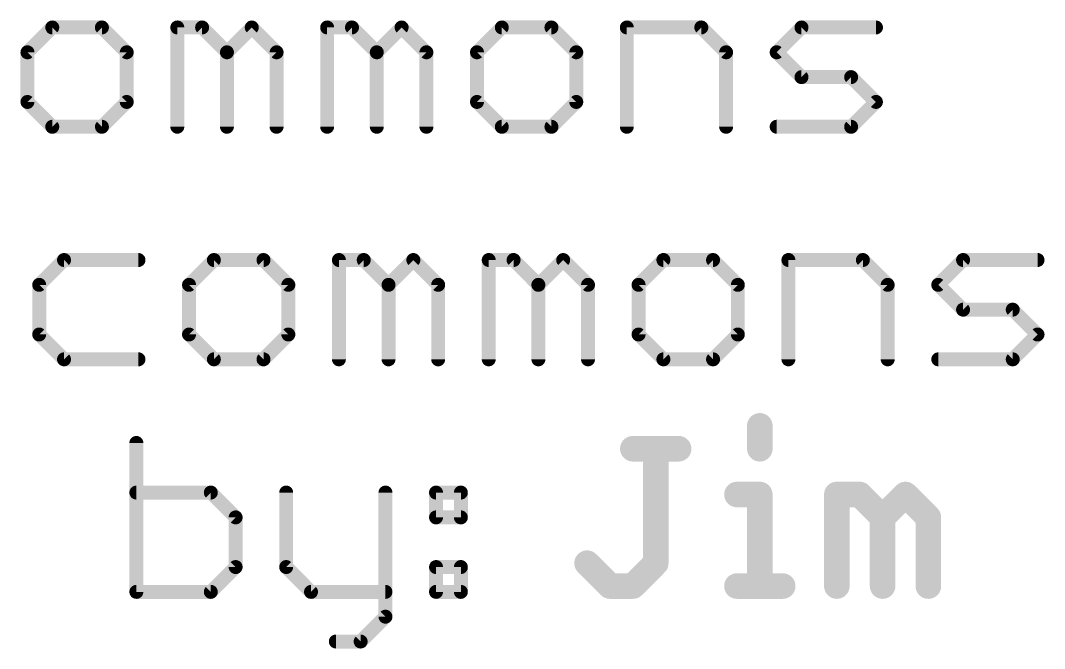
# Model space of a CAD drawing. Extents: x -33 to 74, y -20 to 37.
# Drawn here: x 11.73 to 22.92, y -19.59 to -12.73 of the extents above; entities that cross this region are included whole.
import ezdxf

# ---------------------------------------------------------------- set-up
doc = ezdxf.new("R2010")
doc.units = 0
doc.layers.add('51', color=53, linetype='CONTINUOUS')

msp = doc.modelspace()

# ---------------------------------------------------------------- linework, layer by layer
at = {"layer": '51'}
for points, const_width in [([(12.0763, -12.8091), (11.8051, -13.0803)], 0.1524), ([(12.6186, -12.8091), (12.0763, -12.8091)], 0.1524), ([(12.8898, -13.0803), (12.6186, -12.8091)], 0.1524), ([(13.4423, -13.8938), (13.4423, -12.8091)], 0.1524), ([(13.4423, -12.8091), (13.7135, -12.8091)], 0.1524), ([(13.7135, -12.8091), (13.9846, -13.0803)], 0.1524), ([(13.9846, -13.0803), (14.2558, -12.8091)], 0.1524), ([(14.2558, -12.8091), (14.527, -13.0803)], 0.1524), ([(15.0795, -13.8938), (15.0795, -12.8091)], 0.1524), ([(15.0795, -12.8091), (15.3506, -12.8091)], 0.1524), ([(15.3506, -12.8091), (15.6218, -13.0803)], 0.1524), ([(15.6218, -13.0803), (15.8929, -12.8091)], 0.1524), ([(15.8929, -12.8091), (16.1641, -13.0803)], 0.1524), ([(16.9878, -12.8091), (16.7166, -13.0803)], 0.1524), ([(17.5301, -12.8091), (16.9878, -12.8091)], 0.1524), ([(17.8013, -13.0803), (17.5301, -12.8091)], 0.1524), ([(18.3538, -13.8938), (18.3538, -12.8091)], 0.1524), ([(18.3538, -12.8091), (19.1673, -12.8091)], 0.1524), ([(19.1673, -12.8091), (19.4384, -13.0803)], 0.1524), ([(19.9909, -13.0803), (20.2621, -12.8091)], 0.1524), ([(20.2621, -12.8091), (21.0756, -12.8091)], 0.1524), ([(11.8051, -13.0803), (11.8051, -13.6226)], 0.1524), ([(12.8898, -13.6226), (12.8898, -13.0803)], 0.1524), ([(13.9846, -13.0803), (13.9846, -13.8938)], 0.1524), ([(14.527, -13.0803), (14.527, -13.8938)], 0.1524), ([(15.6218, -13.0803), (15.6218, -13.8938)], 0.1524), ([(16.1641, -13.0803), (16.1641, -13.8938)], 0.1524), ([(16.7166, -13.0803), (16.7166, -13.6226)], 0.1524), ([(17.8013, -13.6226), (17.8013, -13.0803)], 0.1524), ([(19.4384, -13.0803), (19.4384, -13.8938)], 0.1524), ([(20.2621, -13.3515), (19.9909, -13.0803)], 0.1524), ([(20.8044, -13.3515), (20.2621, -13.3515)], 0.1524), ([(21.0756, -13.6226), (20.8044, -13.3515)], 0.1524), ([(11.8051, -13.6226), (12.0763, -13.8938)], 0.1524), ([(12.6186, -13.8938), (12.8898, -13.6226)], 0.1524), ([(16.7166, -13.6226), (16.9878, -13.8938)], 0.1524), ([(17.5301, -13.8938), (17.8013, -13.6226)], 0.1524), ([(20.8044, -13.8938), (21.0756, -13.6226)], 0.1524), ([(12.0763, -13.8938), (12.6186, -13.8938)], 0.1524), ([(16.9878, -13.8938), (17.5301, -13.8938)], 0.1524), ([(19.9909, -13.8938), (20.8044, -13.8938)], 0.1524), ([(12.2047, -15.3491), (11.9335, -15.6203)], 0.1524), ([(13.0182, -15.3491), (12.2047, -15.3491)], 0.1524), ([(13.8419, -15.3491), (13.5707, -15.6203)], 0.1524), ([(14.3842, -15.3491), (13.8419, -15.3491)], 0.1524), ([(14.6554, -15.6203), (14.3842, -15.3491)], 0.1524), ([(15.2079, -16.4338), (15.2079, -15.3491)], 0.1524), ([(15.2079, -15.3491), (15.479, -15.3491)], 0.1524), ([(15.479, -15.3491), (15.7502, -15.6203)], 0.1524), ([(15.7502, -15.6203), (16.0214, -15.3491)], 0.1524), ([(16.0214, -15.3491), (16.2925, -15.6203)], 0.1524), ([(16.845, -16.4338), (16.845, -15.3491)], 0.1524), ([(16.845, -15.3491), (17.1162, -15.3491)], 0.1524), ([(17.1162, -15.3491), (17.3873, -15.6203)], 0.1524), ([(17.3873, -15.6203), (17.6585, -15.3491)], 0.1524), ([(17.6585, -15.3491), (17.9297, -15.6203)], 0.1524), ([(18.7533, -15.3491), (18.4822, -15.6203)], 0.1524), ([(19.2957, -15.3491), (18.7533, -15.3491)], 0.1524), ([(19.5668, -15.6203), (19.2957, -15.3491)], 0.1524), ([(20.1193, -16.4338), (20.1193, -15.3491)], 0.1524), ([(20.1193, -15.3491), (20.9328, -15.3491)], 0.1524), ([(20.9328, -15.3491), (21.204, -15.6203)], 0.1524), ([(21.7565, -15.6203), (22.0276, -15.3491)], 0.1524), ([(22.0276, -15.3491), (22.8411, -15.3491)], 0.1524), ([(11.9335, -15.6203), (11.9335, -16.1626)], 0.1524), ([(13.5707, -15.6203), (13.5707, -16.1626)], 0.1524), ([(14.6554, -16.1626), (14.6554, -15.6203)], 0.1524), ([(15.7502, -15.6203), (15.7502, -16.4338)], 0.1524), ([(16.2925, -15.6203), (16.2925, -16.4338)], 0.1524), ([(17.3873, -15.6203), (17.3873, -16.4338)], 0.1524), ([(17.9297, -15.6203), (17.9297, -16.4338)], 0.1524), ([(18.4822, -15.6203), (18.4822, -16.1626)], 0.1524), ([(19.5668, -16.1626), (19.5668, -15.6203)], 0.1524), ([(21.204, -15.6203), (21.204, -16.4338)], 0.1524), ([(22.0276, -15.8915), (21.7565, -15.6203)], 0.1524), ([(22.57, -15.8915), (22.0276, -15.8915)], 0.1524), ([(22.8411, -16.1626), (22.57, -15.8915)], 0.1524), ([(11.9335, -16.1626), (12.2047, -16.4338)], 0.1524), ([(13.5707, -16.1626), (13.8419, -16.4338)], 0.1524), ([(14.3842, -16.4338), (14.6554, -16.1626)], 0.1524), ([(18.4822, -16.1626), (18.7533, -16.4338)], 0.1524), ([(19.2957, -16.4338), (19.5668, -16.1626)], 0.1524), ([(22.57, -16.4338), (22.8411, -16.1626)], 0.1524), ([(12.2047, -16.4338), (13.0182, -16.4338)], 0.1524), ([(13.8419, -16.4338), (14.3842, -16.4338)], 0.1524), ([(18.7533, -16.4338), (19.2957, -16.4338)], 0.1524), ([(21.7565, -16.4338), (22.57, -16.4338)], 0.1524), ([(19.8068, -17.1604), (19.8068, -17.4104)], 0.2794), ([(12.9949, -17.3468), (12.9949, -18.9738)], 0.1524), ([(18.4197, -17.4104), (18.9196, -17.4104)], 0.2794), ([(18.6696, -18.6603), (18.6696, -17.4104)], 0.2794), ([(19.5569, -17.9104), (19.8068, -17.9104)], 0.2794), ([(19.8068, -17.9104), (19.8068, -18.9103)], 0.2794), ([(20.6483, -18.9103), (20.6483, -17.9104)], 0.2794), ([(20.6483, -17.9104), (20.8983, -17.9104)], 0.2794), ([(20.8983, -17.9104), (21.1483, -18.1604)], 0.2794), ([(21.1483, -18.1604), (21.3982, -17.9104)], 0.2794), ([(21.3982, -17.9104), (21.6482, -18.1604)], 0.2794), ([(13.8084, -17.8891), (12.9949, -17.8891)], 0.1524), ([(14.0795, -18.1603), (13.8084, -17.8891)], 0.1524), ([(14.632, -17.8891), (14.632, -18.7026)], 0.1524), ([(15.7167, -17.8891), (15.7167, -19.245)], 0.1524), ([(16.2692, -17.8891), (16.5404, -17.8891)], 0.1524), ([(16.2692, -18.1603), (16.2692, -17.8891)], 0.1524), ([(16.5404, -17.8891), (16.5404, -18.1603)], 0.1524), ([(14.0795, -18.7026), (14.0795, -18.1603)], 0.1524), ([(16.5404, -18.1603), (16.2692, -18.1603)], 0.1524), ([(21.1483, -18.1604), (21.1483, -18.9103)], 0.2794), ([(21.6482, -18.1604), (21.6482, -18.9103)], 0.2794), ([(17.9197, -18.6603), (18.1697, -18.9103)], 0.2794), ([(18.4197, -18.9103), (18.6696, -18.6603)], 0.2794), ([(13.8084, -18.9738), (14.0795, -18.7026)], 0.1524), ([(14.632, -18.7026), (14.9032, -18.9738)], 0.1524), ([(16.2692, -18.7026), (16.5404, -18.7026)], 0.1524), ([(16.2692, -18.9738), (16.2692, -18.7026)], 0.1524), ([(16.5404, -18.7026), (16.5404, -18.9738)], 0.1524), ([(18.1697, -18.9103), (18.4197, -18.9103)], 0.2794), ([(19.5569, -18.9103), (20.0568, -18.9103)], 0.2794), ([(12.9949, -18.9738), (13.8084, -18.9738)], 0.1524), ([(14.9032, -18.9738), (15.7167, -18.9738)], 0.1524), ([(16.5404, -18.9738), (16.2692, -18.9738)], 0.1524), ([(15.7167, -19.245), (15.4455, -19.5161)], 0.1524), ([(15.4455, -19.5161), (15.1744, -19.5161)], 0.1524)]:
    msp.add_lwpolyline(points, dxfattribs=dict(at, const_width=const_width))
for points, const_width in [([(12.0763, -12.771, 1), (12.0763, -12.8472)], 0.0762), ([(12.1032, -12.8361, 1), (12.0494, -12.7822)], 0.0762), ([(12.6456, -12.7822, 1), (12.5917, -12.8361)], 0.0762), ([(12.6186, -12.8472, 1), (12.6186, -12.771)], 0.0762), ([(13.4804, -12.8091, 1), (13.4042, -12.8091)], 0.0762), ([(13.4423, -12.771, 1), (13.4423, -12.8472)], 0.0762), ([(13.7404, -12.7822, 1), (13.6865, -12.8361)], 0.0762), ([(13.7135, -12.8472, 1), (13.7135, -12.771)], 0.0762), ([(14.2827, -12.7822, 1), (14.2288, -12.8361)], 0.0762), ([(14.2827, -12.8361, 1), (14.2288, -12.7822)], 0.0762), ([(15.1176, -12.8091, 1), (15.0414, -12.8091)], 0.0762), ([(15.0795, -12.771, 1), (15.0795, -12.8472)], 0.0762), ([(15.3776, -12.7822, 1), (15.3237, -12.8361)], 0.0762), ([(15.3506, -12.8472, 1), (15.3506, -12.771)], 0.0762), ([(15.9199, -12.7822, 1), (15.866, -12.8361)], 0.0762), ([(15.9199, -12.8361, 1), (15.866, -12.7822)], 0.0762), ([(16.9878, -12.771, 1), (16.9878, -12.8472)], 0.0762), ([(17.0147, -12.8361, 1), (16.9608, -12.7822)], 0.0762), ([(17.557, -12.7822, 1), (17.5032, -12.8361)], 0.0762), ([(17.5301, -12.8472, 1), (17.5301, -12.771)], 0.0762), ([(18.3919, -12.8091, 1), (18.3157, -12.8091)], 0.0762), ([(18.3538, -12.771, 1), (18.3538, -12.8472)], 0.0762), ([(19.1942, -12.7822, 1), (19.1403, -12.8361)], 0.0762), ([(19.1673, -12.8472, 1), (19.1673, -12.771)], 0.0762), ([(20.2621, -12.771, 1), (20.2621, -12.8472)], 0.0762), ([(20.289, -12.8361, 1), (20.2351, -12.7822)], 0.0762), ([(21.0756, -12.8472, 1), (21.0756, -12.771)], 0.0762), ([(11.8432, -13.0803, 1), (11.767, -13.0803)], 0.0762), ([(11.7782, -13.0534, 1), (11.8321, -13.1072)], 0.0762), ([(12.9279, -13.0803, 1), (12.8517, -13.0803)], 0.0762), ([(12.8629, -13.1072, 1), (12.9167, -13.0534)], 0.0762), ([(14.0227, -13.0803, 1), (13.9465, -13.0803)], 0.0762), ([(13.9577, -13.0534, 1), (14.0116, -13.1072)], 0.0762), ([(13.9577, -13.1072, 1), (14.0116, -13.0534)], 0.0762), ([(14.5651, -13.0803, 1), (14.4889, -13.0803)], 0.0762), ([(14.5, -13.1072, 1), (14.5539, -13.0534)], 0.0762), ([(15.6599, -13.0803, 1), (15.5837, -13.0803)], 0.0762), ([(15.5948, -13.0534, 1), (15.6487, -13.1072)], 0.0762), ([(15.5948, -13.1072, 1), (15.6487, -13.0534)], 0.0762), ([(16.2022, -13.0803, 1), (16.126, -13.0803)], 0.0762), ([(16.1372, -13.1072, 1), (16.1911, -13.0534)], 0.0762), ([(16.7547, -13.0803, 1), (16.6785, -13.0803)], 0.0762), ([(16.6897, -13.0534, 1), (16.7435, -13.1072)], 0.0762), ([(17.8394, -13.0803, 1), (17.7632, -13.0803)], 0.0762), ([(17.7743, -13.1072, 1), (17.8282, -13.0534)], 0.0762), ([(19.4765, -13.0803, 1), (19.4003, -13.0803)], 0.0762), ([(19.4115, -13.1072, 1), (19.4654, -13.0534)], 0.0762), ([(20.0179, -13.0534, 1), (19.964, -13.1072)], 0.0762), ([(19.964, -13.0534, 1), (20.0179, -13.1072)], 0.0762), ([(20.2621, -13.3134, 1), (20.2621, -13.3896)], 0.0762), ([(20.2351, -13.3784, 1), (20.289, -13.3245)], 0.0762), ([(20.8314, -13.3245, 1), (20.7775, -13.3784)], 0.0762), ([(20.8044, -13.3896, 1), (20.8044, -13.3134)], 0.0762), ([(11.8321, -13.5957, 1), (11.7782, -13.6496)], 0.0762), ([(11.767, -13.6226, 1), (11.8432, -13.6226)], 0.0762), ([(12.8517, -13.6226, 1), (12.9279, -13.6226)], 0.0762), ([(12.9167, -13.6496, 1), (12.8629, -13.5957)], 0.0762), ([(16.7435, -13.5957, 1), (16.6897, -13.6496)], 0.0762), ([(16.6785, -13.6226, 1), (16.7547, -13.6226)], 0.0762), ([(17.7632, -13.6226, 1), (17.8394, -13.6226)], 0.0762), ([(17.8282, -13.6496, 1), (17.7743, -13.5957)], 0.0762), ([(21.1025, -13.6496, 1), (21.0486, -13.5957)], 0.0762), ([(21.0486, -13.6496, 1), (21.1025, -13.5957)], 0.0762), ([(12.0763, -13.8557, 1), (12.0763, -13.9319)], 0.0762), ([(12.0494, -13.9207, 1), (12.1032, -13.8669)], 0.0762), ([(12.5917, -13.8669, 1), (12.6456, -13.9207)], 0.0762), ([(12.6186, -13.9319, 1), (12.6186, -13.8557)], 0.0762), ([(13.4042, -13.8938, 1), (13.4804, -13.8938)], 0.0762), ([(13.9465, -13.8938, 1), (14.0227, -13.8938)], 0.0762), ([(14.4889, -13.8938, 1), (14.5651, -13.8938)], 0.0762), ([(15.0414, -13.8938, 1), (15.1176, -13.8938)], 0.0762), ([(15.5837, -13.8938, 1), (15.6599, -13.8938)], 0.0762), ([(16.126, -13.8938, 1), (16.2022, -13.8938)], 0.0762), ([(16.9878, -13.8557, 1), (16.9878, -13.9319)], 0.0762), ([(16.9608, -13.9207, 1), (17.0147, -13.8669)], 0.0762), ([(17.5032, -13.8669, 1), (17.557, -13.9207)], 0.0762), ([(17.5301, -13.9319, 1), (17.5301, -13.8557)], 0.0762), ([(18.3157, -13.8938, 1), (18.3919, -13.8938)], 0.0762), ([(19.4003, -13.8938, 1), (19.4765, -13.8938)], 0.0762), ([(19.9909, -13.8557, 1), (19.9909, -13.9319)], 0.0762), ([(20.7775, -13.8669, 1), (20.8314, -13.9207)], 0.0762), ([(20.8044, -13.9319, 1), (20.8044, -13.8557)], 0.0762), ([(12.2047, -15.311, 1), (12.2047, -15.3872)], 0.0762), ([(12.2316, -15.3761, 1), (12.1778, -15.3222)], 0.0762), ([(13.0182, -15.3872, 1), (13.0182, -15.311)], 0.0762), ([(13.8419, -15.311, 1), (13.8419, -15.3872)], 0.0762), ([(13.8688, -15.3761, 1), (13.8149, -15.3222)], 0.0762), ([(14.4111, -15.3222, 1), (14.3573, -15.3761)], 0.0762), ([(14.3842, -15.3872, 1), (14.3842, -15.311)], 0.0762), ([(15.246, -15.3491, 1), (15.1698, -15.3491)], 0.0762), ([(15.2079, -15.311, 1), (15.2079, -15.3872)], 0.0762), ([(15.506, -15.3222, 1), (15.4521, -15.3761)], 0.0762), ([(15.479, -15.3872, 1), (15.479, -15.311)], 0.0762), ([(16.0483, -15.3222, 1), (15.9944, -15.3761)], 0.0762), ([(16.0483, -15.3761, 1), (15.9944, -15.3222)], 0.0762), ([(16.8831, -15.3491, 1), (16.8069, -15.3491)], 0.0762), ([(16.845, -15.311, 1), (16.845, -15.3872)], 0.0762), ([(17.1431, -15.3222, 1), (17.0892, -15.3761)], 0.0762), ([(17.1162, -15.3872, 1), (17.1162, -15.311)], 0.0762), ([(17.6854, -15.3222, 1), (17.6316, -15.3761)], 0.0762), ([(17.6854, -15.3761, 1), (17.6316, -15.3222)], 0.0762), ([(18.7533, -15.311, 1), (18.7533, -15.3872)], 0.0762), ([(18.7803, -15.3761, 1), (18.7264, -15.3222)], 0.0762), ([(19.3226, -15.3222, 1), (19.2687, -15.3761)], 0.0762), ([(19.2957, -15.3872, 1), (19.2957, -15.311)], 0.0762), ([(20.1574, -15.3491, 1), (20.0812, -15.3491)], 0.0762), ([(20.1193, -15.311, 1), (20.1193, -15.3872)], 0.0762), ([(20.9598, -15.3222, 1), (20.9059, -15.3761)], 0.0762), ([(20.9328, -15.3872, 1), (20.9328, -15.311)], 0.0762), ([(22.0276, -15.311, 1), (22.0276, -15.3872)], 0.0762), ([(22.0546, -15.3761, 1), (22.0007, -15.3222)], 0.0762), ([(22.8411, -15.3872, 1), (22.8411, -15.311)], 0.0762), ([(11.9716, -15.6203, 1), (11.8954, -15.6203)], 0.0762), ([(13.6088, -15.6203, 1), (13.5326, -15.6203)], 0.0762), ([(14.6935, -15.6203, 1), (14.6173, -15.6203)], 0.0762), ([(15.7883, -15.6203, 1), (15.7121, -15.6203)], 0.0762), ([(16.3306, -15.6203, 1), (16.2544, -15.6203)], 0.0762), ([(17.4254, -15.6203, 1), (17.3492, -15.6203)], 0.0762), ([(17.9678, -15.6203, 1), (17.8916, -15.6203)], 0.0762), ([(18.5203, -15.6203, 1), (18.4441, -15.6203)], 0.0762), ([(19.6049, -15.6203, 1), (19.5287, -15.6203)], 0.0762), ([(21.2421, -15.6203, 1), (21.1659, -15.6203)], 0.0762), ([(21.7834, -15.5934, 1), (21.7295, -15.6472)], 0.0762), ([(11.9066, -15.5934, 1), (11.9605, -15.6472)], 0.0762), ([(13.5438, -15.5934, 1), (13.5976, -15.6472)], 0.0762), ([(14.6284, -15.6472, 1), (14.6823, -15.5934)], 0.0762), ([(15.7232, -15.5934, 1), (15.7771, -15.6472)], 0.0762), ([(15.7232, -15.6472, 1), (15.7771, -15.5934)], 0.0762), ([(16.2656, -15.6472, 1), (16.3195, -15.5934)], 0.0762), ([(17.3604, -15.5934, 1), (17.4143, -15.6472)], 0.0762), ([(17.3604, -15.6472, 1), (17.4143, -15.5934)], 0.0762), ([(17.9027, -15.6472, 1), (17.9566, -15.5934)], 0.0762), ([(18.4552, -15.5934, 1), (18.5091, -15.6472)], 0.0762), ([(19.5399, -15.6472, 1), (19.5938, -15.5934)], 0.0762), ([(21.177, -15.6472, 1), (21.2309, -15.5934)], 0.0762), ([(21.7295, -15.5934, 1), (21.7834, -15.6472)], 0.0762), ([(22.0276, -15.8534, 1), (22.0276, -15.9296)], 0.0762), ([(22.0007, -15.9184, 1), (22.0546, -15.8645)], 0.0762), ([(22.5969, -15.8645, 1), (22.543, -15.9184)], 0.0762), ([(22.57, -15.9296, 1), (22.57, -15.8534)], 0.0762), ([(11.9605, -16.1357, 1), (11.9066, -16.1896)], 0.0762), ([(13.5976, -16.1357, 1), (13.5438, -16.1896)], 0.0762), ([(14.6823, -16.1896, 1), (14.6284, -16.1357)], 0.0762), ([(18.5091, -16.1357, 1), (18.4552, -16.1896)], 0.0762), ([(19.5938, -16.1896, 1), (19.5399, -16.1357)], 0.0762), ([(22.8681, -16.1896, 1), (22.8142, -16.1357)], 0.0762), ([(22.8142, -16.1896, 1), (22.8681, -16.1357)], 0.0762), ([(11.8954, -16.1626, 1), (11.9716, -16.1626)], 0.0762), ([(13.5326, -16.1626, 1), (13.6088, -16.1626)], 0.0762), ([(14.6173, -16.1626, 1), (14.6935, -16.1626)], 0.0762), ([(18.4441, -16.1626, 1), (18.5203, -16.1626)], 0.0762), ([(19.5287, -16.1626, 1), (19.6049, -16.1626)], 0.0762), ([(12.2047, -16.3957, 1), (12.2047, -16.4719)], 0.0762), ([(12.1778, -16.4607, 1), (12.2316, -16.4069)], 0.0762), ([(13.0182, -16.4719, 1), (13.0182, -16.3957)], 0.0762), ([(13.8419, -16.3957, 1), (13.8419, -16.4719)], 0.0762), ([(13.8149, -16.4607, 1), (13.8688, -16.4069)], 0.0762), ([(14.3573, -16.4069, 1), (14.4111, -16.4607)], 0.0762), ([(14.3842, -16.4719, 1), (14.3842, -16.3957)], 0.0762), ([(15.1698, -16.4338, 1), (15.246, -16.4338)], 0.0762), ([(15.7121, -16.4338, 1), (15.7883, -16.4338)], 0.0762), ([(16.2544, -16.4338, 1), (16.3306, -16.4338)], 0.0762), ([(16.8069, -16.4338, 1), (16.8831, -16.4338)], 0.0762), ([(17.3492, -16.4338, 1), (17.4254, -16.4338)], 0.0762), ([(17.8916, -16.4338, 1), (17.9678, -16.4338)], 0.0762), ([(18.7533, -16.3957, 1), (18.7533, -16.4719)], 0.0762), ([(18.7264, -16.4607, 1), (18.7803, -16.4069)], 0.0762), ([(19.2687, -16.4069, 1), (19.3226, -16.4607)], 0.0762), ([(19.2957, -16.4719, 1), (19.2957, -16.3957)], 0.0762), ([(20.0812, -16.4338, 1), (20.1574, -16.4338)], 0.0762), ([(21.1659, -16.4338, 1), (21.2421, -16.4338)], 0.0762), ([(21.7565, -16.3957, 1), (21.7565, -16.4719)], 0.0762), ([(22.543, -16.4069, 1), (22.5969, -16.4607)], 0.0762), ([(22.57, -16.4719, 1), (22.57, -16.3957)], 0.0762), ([(19.8767, -17.1604, 1), (19.737, -17.1604)], 0.1397), ([(13.033, -17.3468, 1), (12.9568, -17.3468)], 0.0762), ([(18.4197, -17.3406, 1), (18.4197, -17.4803)], 0.1397), ([(18.7395, -17.4104, 1), (18.5998, -17.4104)], 0.1397), ([(18.9196, -17.4803, 1), (18.9196, -17.3406)], 0.1397), ([(19.737, -17.4104, 1), (19.8767, -17.4104)], 0.1397), ([(19.5569, -17.8405, 1), (19.5569, -17.9802)], 0.1397), ([(19.8767, -17.9104, 1), (19.737, -17.9104)], 0.1397), ([(19.8068, -17.9802, 1), (19.8068, -17.8405)], 0.1397), ([(20.7181, -17.9104, 1), (20.5784, -17.9104)], 0.1397), ([(20.6483, -17.8405, 1), (20.6483, -17.9802)], 0.1397), ([(20.9477, -17.861, 1), (20.8489, -17.9598)], 0.1397), ([(20.8983, -17.9802, 1), (20.8983, -17.8405)], 0.1397), ([(21.4476, -17.861, 1), (21.3488, -17.9598)], 0.1397), ([(21.4476, -17.9598, 1), (21.3488, -17.861)], 0.1397), ([(12.9949, -17.851, 1), (12.9949, -17.9272)], 0.0762), ([(13.8353, -17.8622, 1), (13.7814, -17.9161)], 0.0762), ([(13.8084, -17.9272, 1), (13.8084, -17.851)], 0.0762), ([(14.6701, -17.8891, 1), (14.5939, -17.8891)], 0.0762), ([(15.7548, -17.8891, 1), (15.6786, -17.8891)], 0.0762), ([(16.2692, -17.851, 1), (16.2692, -17.9272)], 0.0762), ([(16.3073, -17.8891, 1), (16.2311, -17.8891)], 0.0762), ([(16.5785, -17.8891, 1), (16.5023, -17.8891)], 0.0762), ([(16.5404, -17.9272, 1), (16.5404, -17.851)], 0.0762), ([(14.1176, -18.1603, 1), (14.0414, -18.1603)], 0.0762), ([(14.0526, -18.1872, 1), (14.1065, -18.1334)], 0.0762), ([(16.2692, -18.1222, 1), (16.2692, -18.1984)], 0.0762), ([(16.2311, -18.1603, 1), (16.3073, -18.1603)], 0.0762), ([(16.5023, -18.1603, 1), (16.5785, -18.1603)], 0.0762), ([(16.5404, -18.1984, 1), (16.5404, -18.1222)], 0.0762), ([(21.2181, -18.1604, 1), (21.0784, -18.1604)], 0.1397), ([(21.0989, -18.111, 1), (21.1976, -18.2098)], 0.1397), ([(21.0989, -18.2098, 1), (21.1976, -18.111)], 0.1397), ([(21.7181, -18.1604, 1), (21.5784, -18.1604)], 0.1397), ([(21.5988, -18.2098, 1), (21.6976, -18.111)], 0.1397), ([(17.9691, -18.6109, 1), (17.8703, -18.7097)], 0.1397), ([(18.719, -18.7097, 1), (18.6202, -18.6109)], 0.1397), ([(14.0414, -18.7026, 1), (14.1176, -18.7026)], 0.0762), ([(14.1065, -18.7296, 1), (14.0526, -18.6757)], 0.0762), ([(14.659, -18.6757, 1), (14.6051, -18.7296)], 0.0762), ([(14.5939, -18.7026, 1), (14.6701, -18.7026)], 0.0762), ([(16.2692, -18.6645, 1), (16.2692, -18.7407)], 0.0762), ([(16.3073, -18.7026, 1), (16.2311, -18.7026)], 0.0762), ([(16.5785, -18.7026, 1), (16.5023, -18.7026)], 0.0762), ([(16.5404, -18.7407, 1), (16.5404, -18.6645)], 0.0762), ([(18.5998, -18.6603, 1), (18.7395, -18.6603)], 0.1397), ([(18.1697, -18.8405, 1), (18.1697, -18.9801)], 0.1397), ([(18.1203, -18.9597, 1), (18.2191, -18.8609)], 0.1397), ([(18.3703, -18.8609, 1), (18.4691, -18.9597)], 0.1397), ([(18.4197, -18.9801, 1), (18.4197, -18.8405)], 0.1397), ([(19.5569, -18.8405, 1), (19.5569, -18.9801)], 0.1397), ([(20.0568, -18.9801, 1), (20.0568, -18.8405)], 0.1397), ([(12.9949, -18.9357, 1), (12.9949, -19.0119)], 0.0762), ([(13.8084, -19.0119, 1), (13.8084, -18.9357)], 0.0762), ([(14.9032, -18.9357, 1), (14.9032, -19.0119)], 0.0762), ([(15.7167, -19.0119, 1), (15.7167, -18.9357)], 0.0762), ([(16.2692, -18.9357, 1), (16.2692, -19.0119)], 0.0762), ([(16.5404, -19.0119, 1), (16.5404, -18.9357)], 0.0762), ([(19.737, -18.9103, 1), (19.8767, -18.9103)], 0.1397), ([(20.5784, -18.9103, 1), (20.7181, -18.9103)], 0.1397), ([(21.0784, -18.9103, 1), (21.2181, -18.9103)], 0.1397), ([(21.5784, -18.9103, 1), (21.7181, -18.9103)], 0.1397), ([(12.9568, -18.9738, 1), (13.033, -18.9738)], 0.0762), ([(13.7814, -18.9469, 1), (13.8353, -19.0007)], 0.0762), ([(14.8763, -19.0007, 1), (14.9301, -18.9469)], 0.0762), ([(16.2311, -18.9738, 1), (16.3073, -18.9738)], 0.0762), ([(16.5023, -18.9738, 1), (16.5785, -18.9738)], 0.0762), ([(15.6786, -19.245, 1), (15.7548, -19.245)], 0.0762), ([(15.7436, -19.2719, 1), (15.6898, -19.218)], 0.0762), ([(15.1744, -19.478, 1), (15.1744, -19.5542)], 0.0762), ([(15.4186, -19.4892, 1), (15.4725, -19.5431)], 0.0762), ([(15.4455, -19.5542, 1), (15.4455, -19.478)], 0.0762)]:
    msp.add_lwpolyline(points, format="xyb", dxfattribs=dict(at, const_width=const_width))

doc.saveas('drawing.dxf')
